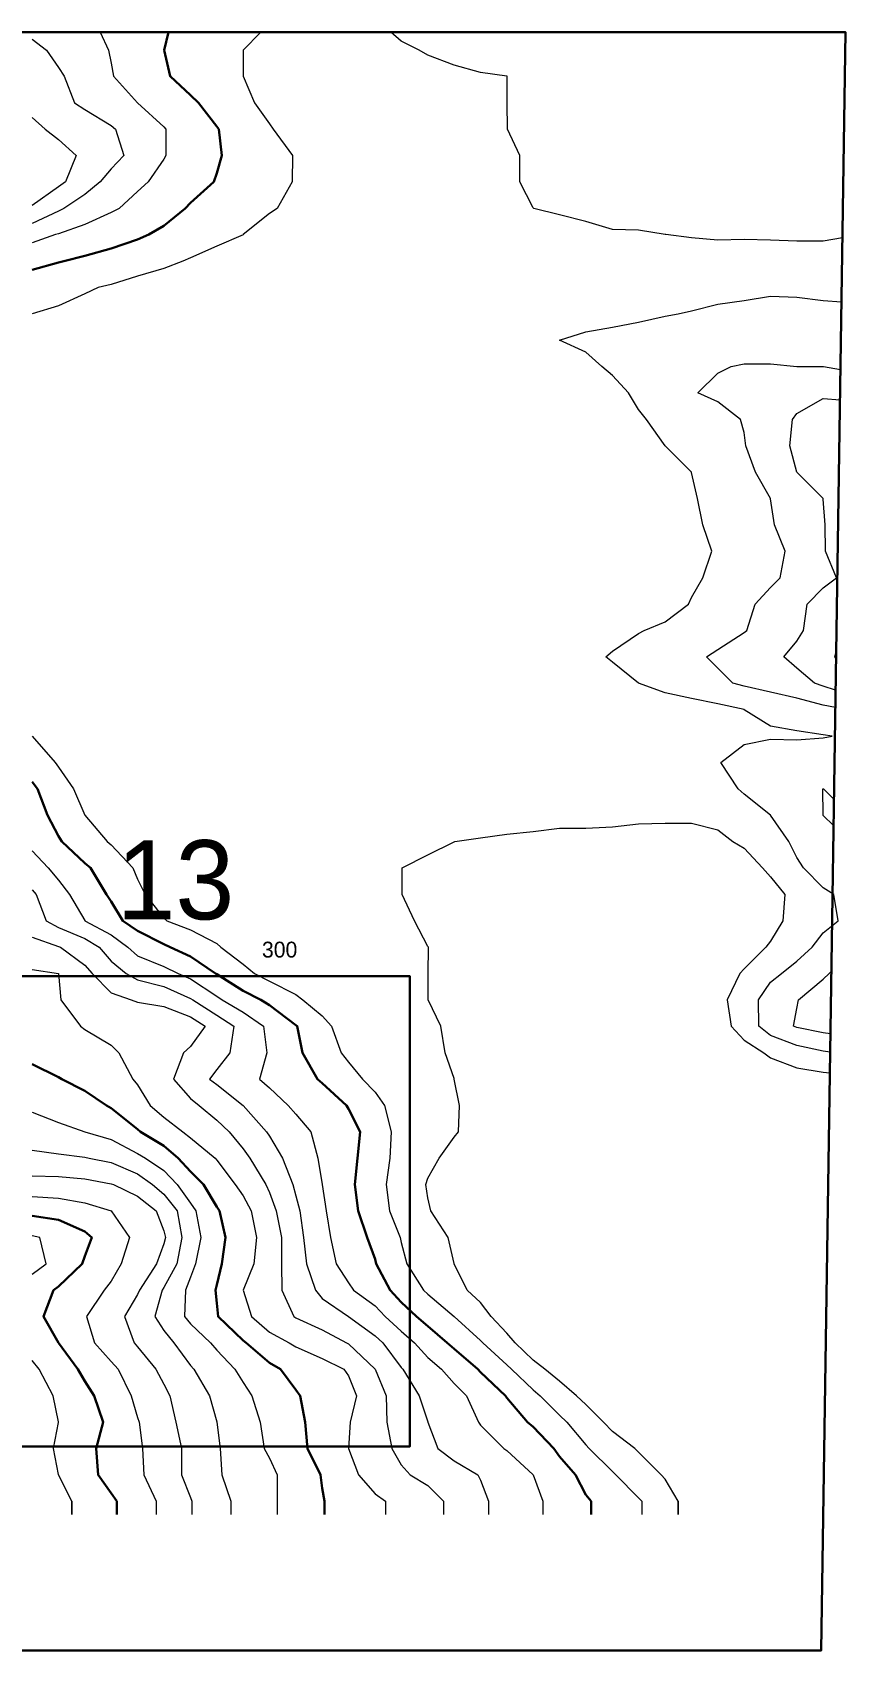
# Model space of a CAD drawing. Header units: inches. Extents: x 323 to 5487, y 274 to 1474.
# Drawn here: x 4973 to 5487, y 274 to 1296 of the extents above; entities that cross this region are included whole.
import ezdxf

# ---------------------------------------------------------------- set-up
doc = ezdxf.new("R2010")
doc.units = ezdxf.units.IN
doc.header["$MEASUREMENT"] = 0
doc.layers.add('N47E008', color=7, linetype='Continuous', lineweight=0, true_color=0x8b00a3)
doc.layers.add('Rahmen', color=7, linetype='Continuous')
doc.styles.get("Standard").update_dxf_attribs({"font": 'txt.shx', "height": 5})

msp = doc.modelspace()

# ---------------------------------------------------------------- linework, layer by layer
at = {"lineweight": 30}
for points in [[(410.2, 274.1), (5471.7, 274.1), (5487.2, 1296.3), (425.7, 1296.3)], [(4791.9, 403.1), (5211.9, 403.1), (5211.9, 700.1), (4791.9, 700.1)]]:
    msp.add_lwpolyline(points, close=True, dxfattribs=at)
at = {"layer": 'N47E008', "lineweight": 30}
for points in [[(5059.2, 1296.3), (5056.5, 1285.1), (5060.3, 1268.5), (5073.1, 1256.6), (5078.2, 1251.8), (5089.8, 1236.8), (5091, 1235.1), (5093.1, 1218.5), (5089.8, 1207.4), (5087.9, 1201.8), (5073.1, 1188.5), (5069.8, 1185.1), (5056.4, 1174), (5046.9, 1168.5), (5039.8, 1165.5), (5023.1, 1159.7), (5006.4, 1155), (4993.1, 1151.8), (4989.8, 1150.9), (4973.1, 1146.3)], [(4973.1, 822.9), (4976.4, 818.5), (4982.8, 801.8), (4989.8, 788.5), (4991.9, 785.1), (5006.4, 771.4), (5010, 768.5), (5020.2, 751.8), (5023.1, 747.3), (5030.5, 735.1), (5039.8, 728.7), (5056.4, 720.3), (5060.3, 718.5), (5073.1, 712.5), (5088.9, 701.8), (5089.8, 701.3), (5106.4, 690.9), (5117.6, 685.1), (5123.1, 681.8), (5139.8, 669.2), (5140.7, 668.5), (5143.9, 651.8), (5153.4, 635.1), (5156.4, 632.6), (5171.7, 618.5), (5173.1, 616.4), (5180.4, 601.8), (5178.7, 585.1), (5177.1, 568.5), (5179.2, 551.8), (5184.9, 535.1), (5189.8, 521.3), (5190.5, 518.5), (5199.3, 501.8), (5206.4, 494.3), (5216.1, 485.1), (5223.1, 479.1), (5235.4, 468.5), (5239.8, 464.7), (5254.7, 451.8), (5256.4, 450.1), (5272.2, 435.1), (5273.1, 433.8), (5286.2, 418.5), (5289.8, 415.5), (5302.7, 401.8), (5306.4, 396.7), (5316.4, 385.1), (5323.1, 372.6), (5326.4, 368.5), (5326.4, 360.1)]]:
    msp.add_lwpolyline(points, dxfattribs=at)
at = {"layer": 'N47E008'}
for points in [[(5016.1, 1296.3), (5021.3, 1285.1), (5023.1, 1276.8), (5024.5, 1268.5), (5039.8, 1251.8), (5039.8, 1251.8), (5056.4, 1236.5), (5057.7, 1235.1), (5057.7, 1218.5), (5056.4, 1216.1), (5046.4, 1201.8), (5039.8, 1195.7), (5028.1, 1185.1), (5023.1, 1182.4), (5006.4, 1174.8), (4989.8, 1169), (4987.9, 1168.5), (4973.1, 1163.3)], [(4973.1, 1292), (4982.1, 1285.1), (4989.8, 1274), (4993.3, 1268.5), (4999.8, 1251.8), (5006.4, 1247.6), (5023.1, 1237.4), (5025.9, 1235.1), (5031, 1218.5), (5023.1, 1210.1), (5016.1, 1201.8), (5006.4, 1193.8), (4993.1, 1185.1), (4989.8, 1183.4), (4973.1, 1175.6)], [(5117.6, 1296.3), (5106.5, 1285.1), (5106.5, 1268.5), (5113.6, 1251.8), (5123.1, 1238.5), (5125.5, 1235.1), (5137.7, 1218.5), (5137.4, 1201.8), (5127.9, 1185.1), (5123.1, 1181.8), (5106.5, 1168.5), (5106.4, 1168.4), (5089.8, 1161.2), (5073.1, 1153.9), (5068.3, 1151.8), (5056.4, 1147.2), (5039.8, 1142.2), (5023.1, 1137), (5014.8, 1135.1), (5006.4, 1131), (4989.8, 1123.5), (4973.2, 1118.5)], [(5485.3, 1166.4), (5473.1, 1164.3), (5456.4, 1164.3), (5439.8, 1164.9), (5423.1, 1165.4), (5406.4, 1165.1), (5389.8, 1166.4), (5373.5, 1168.5), (5373.1, 1168.5), (5356.4, 1171.3), (5339.8, 1171.8), (5323.1, 1176.8), (5306.4, 1181), (5290.2, 1185.1), (5289.8, 1185.5), (5281.4, 1201.8), (5281.4, 1218.5), (5273.5, 1235.1), (5273.3, 1251.8), (5273.3, 1268.5), (5273.1, 1268.5), (5256.4, 1270.9), (5239.8, 1275.6), (5223.1, 1281.8), (5217.6, 1285.1), (5206.4, 1290.7), (5199.8, 1296.3)], [(4973.1, 1242.5), (4981.4, 1235.1), (4989.8, 1228.5), (5000.9, 1218.5), (4994.2, 1201.8), (4989.8, 1198.7), (4973.1, 1186.8)], [(5477.5, 652.2), (5473.1, 652.7), (5456.4, 656.3), (5439.8, 662.6), (5432.4, 668.5), (5432.2, 685.1), (5439.8, 696.3), (5446.7, 701.8), (5456.4, 709.6), (5466, 718.5), (5473.1, 727.6), (5482.4, 735.1), (5479.8, 751.8), (5473.1, 756), (5460.6, 768.5), (5456.4, 775.1), (5451.4, 785.1), (5439.8, 801.8), (5439.7, 801.8), (5423.1, 815.1), (5419.3, 818.5), (5408.4, 835.1), (5423.1, 846.5), (5439.8, 849.8), (5456.4, 849.5), (5473.1, 850.7), (5478.7, 851.8), (5473.1, 852.6), (5456.4, 855.1), (5439.8, 858.1), (5423.1, 868.4), (5423, 868.5), (5406.4, 872.2), (5389.8, 875.4), (5373.1, 879.1), (5356.4, 885.1), (5356.4, 885.1), (5339.8, 898.5), (5335.6, 901.8), (5339.8, 905.5), (5356.4, 916.6), (5359.8, 918.5), (5373.1, 924), (5387.9, 935.1), (5389.8, 939.3), (5396.9, 951.8), (5402.7, 968.5), (5396.9, 985.1), (5393.5, 1001.8), (5389.8, 1018.3), (5389.7, 1018.5), (5373.1, 1035.1), (5373.1, 1035.1), (5361.4, 1051.8), (5356.4, 1058.1), (5350, 1068.5), (5339.8, 1079.6), (5333.1, 1085.1), (5323.1, 1094.2), (5306.4, 1101.8), (5306.4, 1101.8), (5306.4, 1101.8), (5323.1, 1107), (5339.8, 1110.1), (5356.4, 1113.3), (5373.1, 1117.1), (5381.4, 1118.5), (5389.8, 1120.3), (5406.4, 1124.5), (5423.1, 1126.8), (5439.8, 1129.6), (5456.4, 1128.9), (5473.1, 1126.8), (5484.6, 1126)], [(5480.8, 869.8), (5473.1, 871.3), (5456.4, 875.7), (5439.8, 879.6), (5423.1, 883.4), (5416, 885.1), (5406.4, 894.7), (5399.3, 901.8), (5406.4, 906.4), (5423.1, 917.1), (5424.8, 918.5), (5430.1, 935.1), (5439.8, 945.7), (5445.8, 951.8), (5448.9, 968.5), (5442.3, 985.1), (5439.8, 1001.6), (5439.7, 1001.8), (5430.3, 1018.5), (5424.2, 1035.1), (5423.1, 1043.5), (5420.7, 1051.8), (5406.4, 1062.9), (5393.9, 1068.5), (5406.4, 1081), (5414.8, 1085.1), (5423.1, 1086.8), (5439.8, 1086.8), (5456.4, 1085.2), (5473.1, 1085.2), (5473.2, 1085.1), (5484, 1083.3)], [(5480.9, 880.7), (5473.1, 883.2), (5467.6, 885.1), (5456.4, 894.7), (5448.1, 901.8), (5456.4, 911.8), (5460.6, 918.5), (5462.9, 935.1), (5473.1, 945.4), (5481.4, 951.8), (5474.5, 968.5), (5474.2, 985.1), (5473.1, 1001.4), (5473.1, 1001.8), (5456.4, 1018.4), (5456.4, 1018.5), (5452, 1035.1), (5453.7, 1051.8), (5456.4, 1055.5), (5473.1, 1064.9), (5483.7, 1064.2)], [(5481.2, 900.8), (5480.3, 901.8), (5481.3, 904.9)], [(4973.1, 851.8), (4987.7, 835.1), (4989.8, 832.1), (4999.2, 818.5), (5006.4, 801.9), (5006.5, 801.8), (5020.5, 785.1), (5023.1, 783.1), (5036.8, 768.5), (5039.8, 761.3), (5044.5, 751.8), (5056.4, 736.7), (5058.3, 735.1), (5073.1, 729.3), (5089.8, 720.7), (5092.3, 718.5), (5106.4, 707.7), (5113.6, 701.8), (5123.1, 697), (5139.8, 688.6), (5144.2, 685.1), (5156.4, 675), (5162.3, 668.5), (5168.5, 651.8), (5173.1, 645.9), (5181.9, 635.1), (5189.8, 626.8), (5195.8, 618.5), (5200, 601.8), (5199.2, 585.1), (5196.9, 568.5), (5198.9, 551.8), (5205.7, 535.1), (5206.4, 531.8), (5210, 518.5), (5220.5, 501.8), (5223.1, 499.3), (5239.8, 485.2), (5239.8, 485.1), (5256.4, 470.1), (5258, 468.5), (5273.1, 454.7), (5276.1, 451.8), (5289.8, 438.8), (5294.2, 435.1), (5306.4, 422.9), (5311.1, 418.5), (5323.1, 404), (5325.2, 401.8), (5339.8, 387.2), (5342, 385.1), (5356.4, 370.7), (5358.4, 368.5), (5358.4, 360.1)], [(5479.6, 795.2), (5473.1, 801.7), (5473.1, 801.8), (5472.7, 818.5), (5473.1, 818.5), (5473.2, 818.5), (5479.9, 811.8)], [(5381.4, 368.5), (5381.4, 360.1), (5381.4, 368.5), (5373.1, 382.4), (5370.7, 385.1), (5356.4, 399.4), (5353.9, 401.8), (5339.8, 412.6), (5334.2, 418.5), (5323.1, 429.6), (5317.2, 435.1), (5306.4, 444.3), (5297.1, 451.8), (5289.8, 457.6), (5278.4, 468.5), (5273.1, 474.7), (5263.3, 485.1), (5256.4, 494.1), (5248.1, 501.8), (5239.8, 518.5), (5239.8, 518.7), (5236.1, 535.1), (5225, 551.8), (5223.1, 560.1), (5221.9, 568.5), (5223.1, 572.6), (5230.3, 585.1), (5239.8, 598.5), (5242.6, 601.8), (5243.1, 618.5), (5239.9, 635.1), (5239.8, 635.5), (5234.2, 651.8), (5231.4, 668.5), (5223.3, 685.1), (5223.3, 701.8), (5223.5, 718.5), (5223.1, 718.9), (5214.8, 735.1), (5206.9, 751.8), (5206.9, 768.5), (5223.1, 776.8), (5239.8, 784.9), (5240.2, 785.1), (5256.4, 787.5), (5273.1, 789.9), (5289.8, 791.4), (5306.4, 793.5), (5323.1, 793.5), (5339.8, 794.4), (5356.4, 796.3), (5373.1, 796.8), (5389.8, 796.8), (5406.4, 792.5), (5416, 785.1), (5423.1, 781), (5434.6, 768.5), (5439.8, 762.9), (5448.7, 751.8), (5447.6, 735.1), (5439.8, 722.2), (5436.7, 718.5), (5423.1, 704.8), (5420.3, 701.8), (5412.3, 685.1), (5414.8, 668.5), (5423.1, 659.7), (5435.6, 651.8), (5439.8, 648.5), (5456.4, 642.2), (5473.1, 639.4), (5477.3, 639.1)], [(4973.1, 779.3), (4983.3, 768.5), (4989.8, 760.7), (4996.8, 751.8), (5006.4, 735.2), (5006.5, 735.1), (5023.1, 726.3), (5033.5, 718.5), (5039.8, 712.9), (5056.4, 706.3), (5065.3, 701.8), (5073.1, 698.4), (5089.8, 687.4), (5093.3, 685.1), (5106.4, 677.3), (5119.3, 668.5), (5121.4, 651.8), (5116.7, 635.1), (5123.1, 629.6), (5135, 618.5), (5139.8, 612.9), (5149.3, 601.8), (5153.7, 585.1), (5156.4, 568.6), (5156.5, 568.5), (5158.9, 551.8), (5161.7, 535.1), (5165.3, 518.5), (5173.1, 506.4), (5176.2, 501.8), (5189.8, 492), (5196.3, 485.1), (5206.4, 475.8), (5214.8, 468.5), (5223.1, 459.3), (5231.9, 451.8), (5239.8, 442.9), (5247.6, 435.1), (5255.2, 418.5), (5256.4, 416.6), (5271.3, 401.8), (5273.1, 400.6), (5289.8, 385.2), (5289.8, 385.1), (5295.8, 368.5), (5295.8, 360.1)], [(4973.1, 754.7), (4975.6, 751.8), (4981.9, 735.1), (4989.8, 730.9), (5006.4, 723.9), (5015.5, 718.5), (5023.1, 709.7), (5032.5, 701.8), (5039.8, 697.9), (5056.4, 693.5), (5073.1, 686.1), (5074.6, 685.1), (5089.8, 675.4), (5100.6, 668.5), (5098.1, 651.8), (5089.8, 641.2), (5085.3, 635.1), (5089.8, 631.6), (5106.4, 618.5), (5106.5, 618.5), (5121.3, 601.8), (5123.1, 599), (5131.4, 585.1), (5137.8, 568.5), (5139.8, 561.3), (5142.3, 551.8), (5144.7, 535.1), (5146.6, 518.5), (5152.1, 501.8), (5156.4, 496.5), (5173.1, 485.2), (5173.1, 485.1), (5189.8, 473), (5194.8, 468.5), (5206.4, 452.9), (5207.4, 451.8), (5217.6, 435.1), (5223.1, 418.6), (5223.1, 418.5), (5229.5, 401.8), (5239.8, 394), (5254.8, 385.1), (5256.4, 381.8), (5261.6, 368.5), (5261.6, 360.1)], [(4973.1, 724.7), (4989.8, 718.9), (4991, 718.5), (5006.4, 707.1), (5011, 701.8), (5023.1, 689.7), (5035.6, 685.1), (5039.8, 683.7), (5056.4, 681), (5073.1, 674.5), (5082.5, 668.5), (5073.1, 655.7), (5068.7, 651.8), (5062.5, 635.1), (5073.1, 622.9), (5078.7, 618.5), (5089.8, 609.2), (5097.6, 601.8), (5106.4, 591.1), (5110.6, 585.1), (5120.8, 568.5), (5123.1, 563.5), (5127.3, 551.8), (5130.6, 535.1), (5130.8, 518.5), (5130.9, 501.8), (5138.5, 485.1), (5139.8, 484.4), (5156.4, 476.8), (5171.8, 468.5), (5173.1, 467.8), (5189.8, 451.8), (5189.8, 451.8), (5196.8, 435.1), (5197.2, 418.5), (5200.5, 401.8), (5206.4, 391.4), (5212, 385.1), (5223.1, 378.5), (5233.1, 368.5), (5233.1, 360.1)], [(5477.6, 663.7), (5473.1, 664.3), (5456.4, 667.6), (5454.2, 668.5), (5456.4, 679.6), (5457.5, 685.1), (5473.1, 698.3), (5476.8, 701.8), (5478.2, 703.3)]]:
    msp.add_lwpolyline(points, dxfattribs=at)
for points, elevation in [([(4973.1, 704.4), (4989.8, 701.8), (4989.8, 701.8), (4991.3, 685.1), (5003.7, 668.5), (5006.4, 666.4), (5023.1, 656.6), (5027.9, 651.8), (5036.7, 635.1), (5039.8, 631.4), (5047.6, 618.5), (5056.4, 611.1), (5068.3, 601.8), (5073.1, 598.1), (5088.7, 585.1), (5089.8, 584), (5101.4, 568.5), (5106.4, 561.3), (5111.6, 551.8), (5114.8, 535.1), (5113.3, 518.5), (5106.5, 501.8), (5111.7, 485.1), (5123.1, 475.3), (5135.6, 468.5), (5139.8, 466.1), (5156.4, 458.6), (5170.1, 451.8), (5173.1, 447.6), (5178.1, 435.1), (5174, 418.5), (5173.1, 401.8), (5179.4, 385.1), (5189.8, 373.2), (5196.4, 368.5), (5196.4, 360.1)], 294), ([(4973.1, 614.3), (4989.8, 607.8), (5006.4, 601.8), (5006.5, 601.8), (5023.1, 597), (5039.8, 588.1), (5044.7, 585.1), (5056.4, 577.4), (5064.8, 568.5), (5073.1, 556.8), (5076.6, 551.8), (5079.8, 535.1), (5076.3, 518.5), (5073.1, 510.1), (5070.1, 501.8), (5069.3, 485.1), (5073.1, 480.5), (5085.9, 468.5), (5089.8, 464), (5101.2, 451.8), (5106.4, 443.5), (5112, 435.1), (5117.2, 418.5), (5119.8, 401.8), (5123.1, 395.6), (5128, 385.1), (5127.9, 368.5), (5127.9, 360.1)], 296), ([(4973.1, 590.2), (4989.8, 587.9), (5006.4, 585.8), (5009.2, 585.1), (5023.1, 582.5), (5039.8, 575.3), (5049.1, 568.5), (5056.4, 562.4), (5064.8, 551.8), (5067.7, 535.1), (5064.6, 518.5), (5056.4, 503.4), (5055.3, 501.8), (5050.6, 485.1), (5056.4, 476.3), (5062.6, 468.5), (5073.1, 454.2), (5075.2, 451.8), (5085.3, 435.1), (5089.8, 418.6), (5089.8, 418.5), (5092, 401.8), (5093.1, 385.1), (5098.7, 368.5), (5098.7, 360.1)], 297), ([(4973.1, 574), (4989.8, 573.5), (5006.4, 572.2), (5023.1, 569), (5024.5, 568.5), (5039.8, 561.1), (5051.4, 551.8), (5056.4, 539.3), (5057.3, 535.1), (5056.4, 531), (5051.7, 518.5), (5040.9, 501.8), (5039.8, 499), (5031.4, 485.1), (5037.6, 468.5), (5039.8, 465.9), (5051.2, 451.8), (5056.4, 442.5), (5060.1, 435.1), (5063.9, 418.5), (5067.6, 401.8), (5067.6, 385.1), (5073.1, 370.9), (5074, 368.5), (5074, 360.1)], 298), ([(4973.1, 560.9), (4989.8, 559.9), (5006.4, 556.9), (5023.1, 551.8), (5023.1, 551.8), (5034.6, 535.1), (5029.4, 518.5), (5023.1, 507.4), (5018.6, 501.8), (5007.5, 485.1), (5012.6, 468.5), (5023.1, 456.7), (5027.5, 451.8), (5035.8, 435.1), (5039.8, 421.3), (5040.7, 418.5), (5042.9, 401.8), (5043.7, 385.1), (5051.4, 368.5), (5051.4, 360.1)], 299), ([(4973.1, 511.8), (4982, 518.5), (4977.9, 535.1), (4973.1, 536.2)], 301), ([(4998.1, 368.5), (4998.1, 360.1), (4998.1, 368.5), (4989.8, 385.1), (4989.8, 385.3), (4986.7, 401.8), (4989.8, 418.3), (4989.8, 418.5), (4989.8, 418.6), (4986.4, 435.1), (4977.5, 451.8), (4973.1, 457.4)], 301)]:
    msp.add_lwpolyline(points, dxfattribs=dict(at, elevation=elevation))
at = {"layer": 'N47E008', "lineweight": 30}
for points, elevation in [([(4973.1, 644.5), (4989.8, 636.4), (4991.9, 635.1), (5006.4, 627.8), (5020.1, 618.5), (5023.1, 616.7), (5039.8, 603.5), (5041.7, 601.8), (5056.4, 592.9), (5065.5, 585.1), (5073.1, 576.8), (5081.4, 568.5), (5089.8, 554.4), (5091.5, 551.8), (5095.3, 535.1), (5093.1, 518.5), (5089.8, 505.1), (5089, 501.8), (5089.8, 493.5), (5090.6, 485.1), (5106.4, 470.1), (5108.3, 468.5), (5123.1, 455.8), (5130.1, 451.8), (5139.8, 438.8), (5142.6, 435.1), (5145.7, 418.5), (5147.1, 401.8), (5155.3, 385.1), (5156.4, 376.8), (5157.8, 368.5), (5157.8, 360.1)], 295), ([(4973.1, 548.8), (4989.8, 546.3), (5006.4, 538.9), (5010.8, 535.1), (5006.4, 523.2), (5004.8, 518.5), (4989.8, 504.2), (4986.7, 501.8), (4980.3, 485.1), (4989.8, 468.5), (4989.8, 468.5), (5002, 451.8), (5006.4, 444.4), (5012.4, 435.1), (5017.9, 418.5), (5013.6, 401.8), (5014.8, 385.1), (5023.1, 373.5), (5026.7, 368.5), (5026.7, 360.1)], 300)]:
    msp.add_lwpolyline(points, dxfattribs=dict(at, elevation=elevation))

# ---------------------------------------------------------------- texts
at = {"layer": 'Rahmen', "char_height": 50, "attachment_point": 1}
for s, insert in [(' {\\fMangal|b0|i0|c0|p18;13}', (4981.9, 786)), (' {\\fMangal|b0|i0|c0|p18;\\H0.2x;300}', (5073.8, 721.9))]:
    msp.add_mtext_dynamic_manual_height_columns(s, width=423.062, gutter_width=1, heights=[0], dxfattribs=dict(at, insert=insert))

doc.saveas('drawing.dxf')
